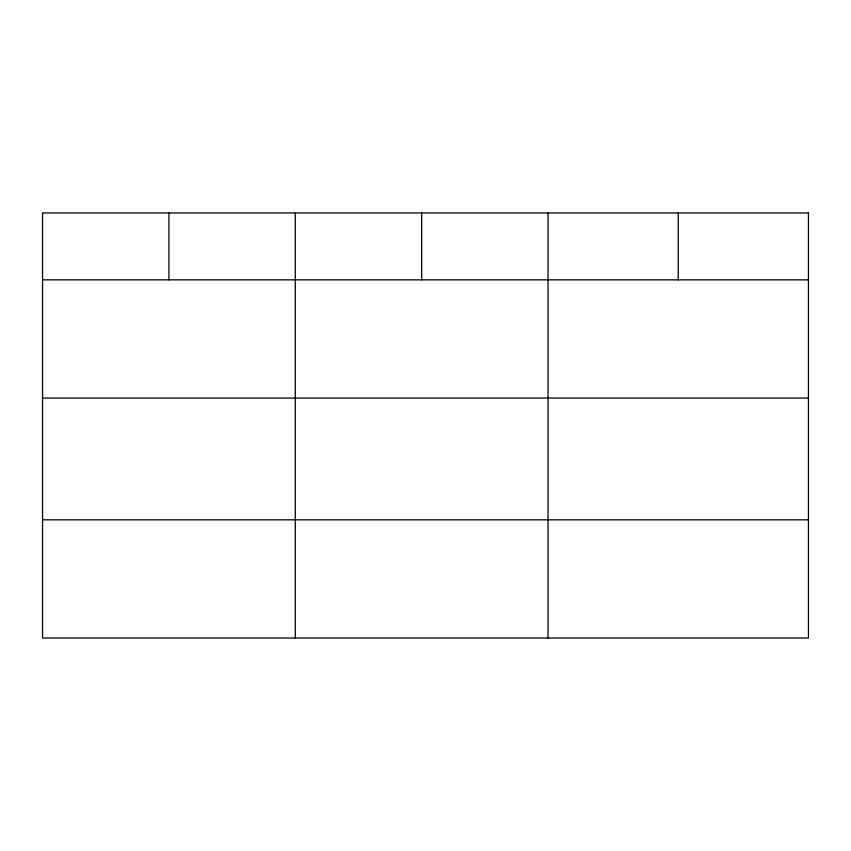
<?xml version="1.0" encoding="UTF-8"?>
<svg xmlns="http://www.w3.org/2000/svg" width="851" height="851" viewBox="0 0 851 851"><rect width="100%" height="100%" fill="white"/><g stroke="black" fill="none" stroke-linecap="round" stroke-linejoin="round"><path stroke-width="1.28" d="M42.55 279.851L808.45 279.851M42.55 398.045L808.45 398.045M42.55 519.823L808.45 519.823M678.247 212.973L678.247 279.851M548.044 212.973L548.044 638.027M421.67 212.973L421.67 279.851M295.297 212.973L295.297 638.027M168.924 212.973L168.924 279.851M808.45 212.973L42.55 212.973L42.55 638.027L808.45 638.027L808.45 212.973"/></g></svg>
